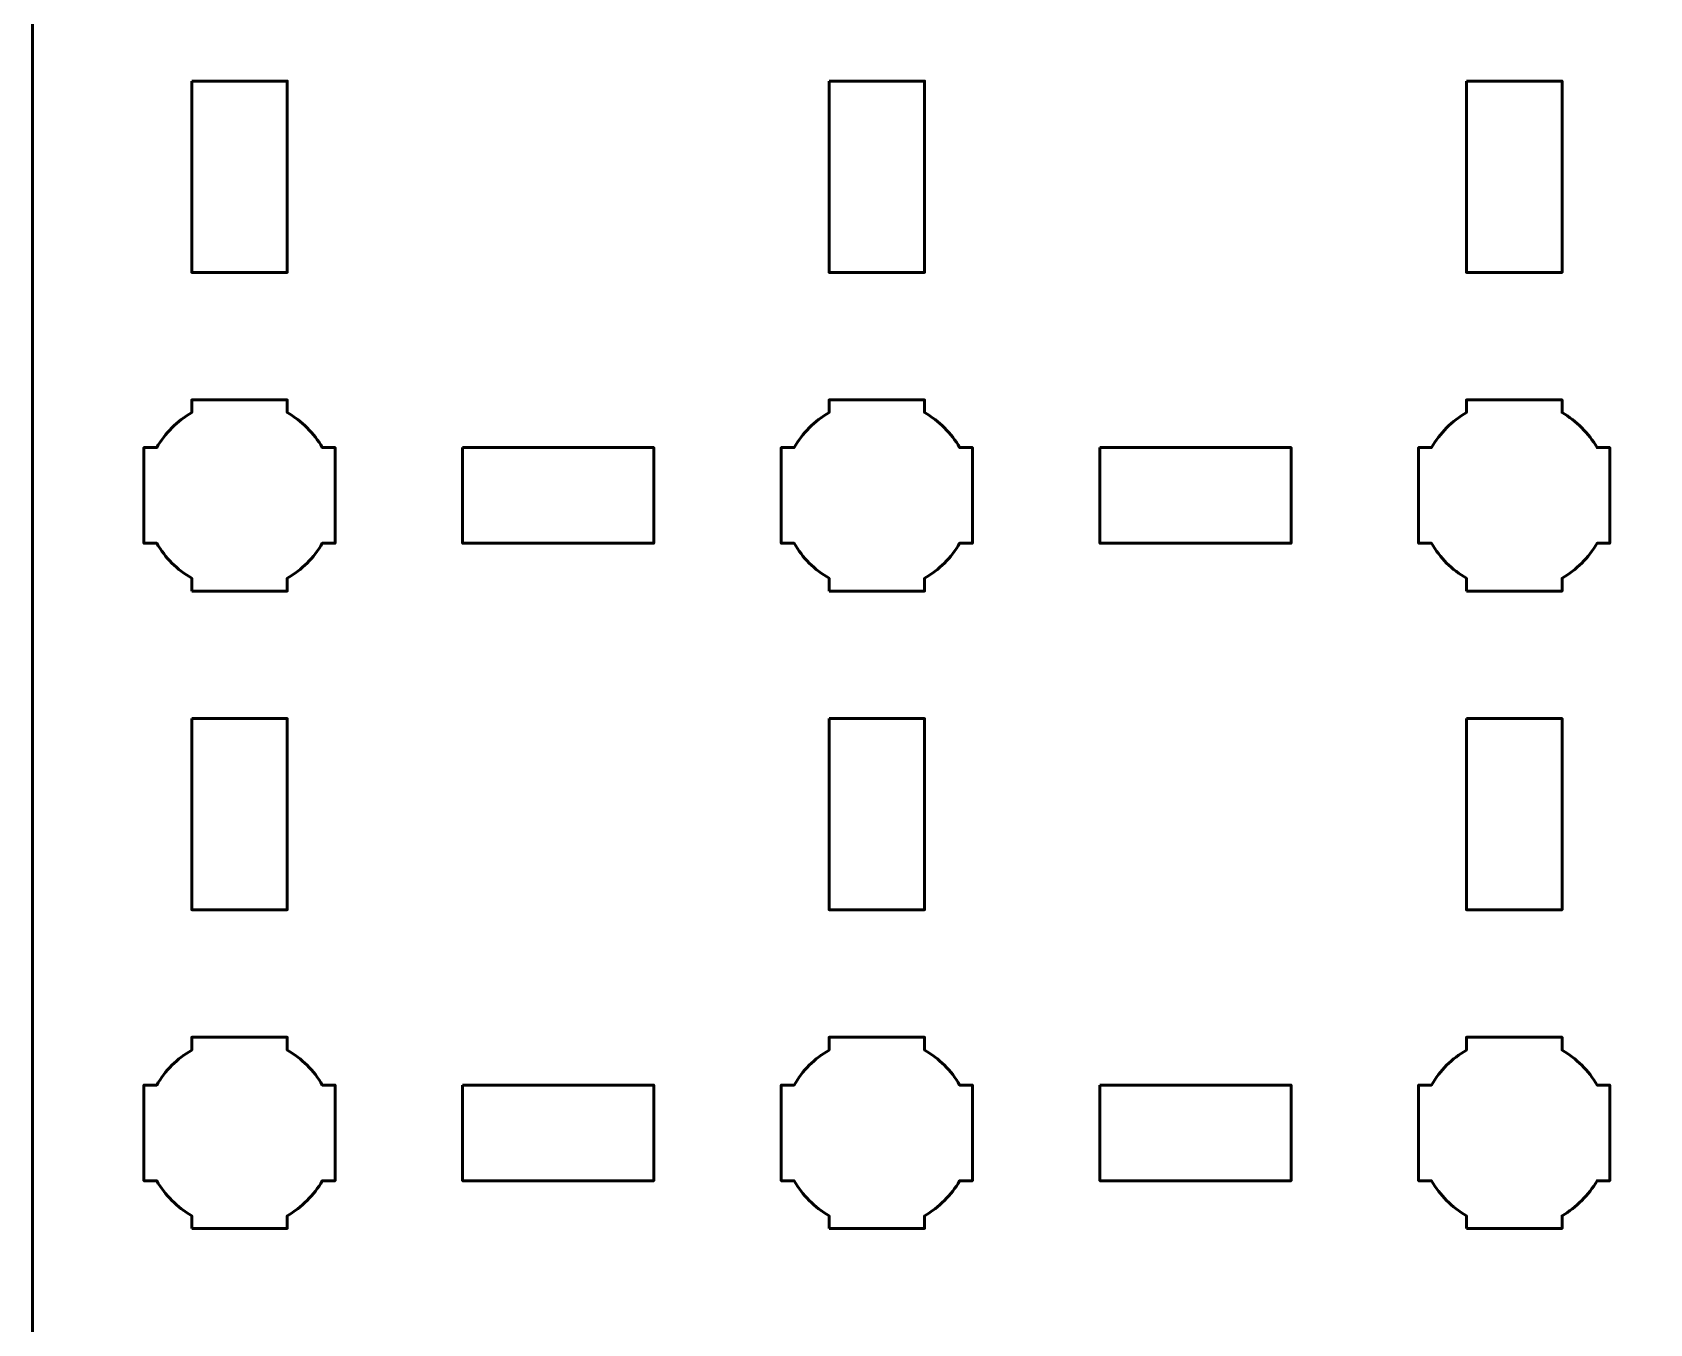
# Model space of a CAD drawing. Header units: centimetres. Extents: x -19.6 to 19.7, y -7.7 to 7.7.
# Drawn here: x -19.65 to -14.57, y -3.6 to 0.45 of the extents above; entities that cross this region are included whole.
import ezdxf

# ---------------------------------------------------------------- set-up
doc = ezdxf.new("R2010")
doc.units = ezdxf.units.CM
doc.header["$MEASUREMENT"] = 0
doc.layers.add('Layer 1', color=7, linetype='Continuous')

msp = doc.modelspace()

# ---------------------------------------------------------------- linework, layer by layer
at = {"layer": 'Layer 1', "lineweight": 53}
for points, knots in [([(-19.14991, 7.65004), (-19.14991, 7.65004), (19.15005, 7.65004), (19.15005, 7.65004), (19.15005, 7.65004), (19.42701, 7.65004), (19.65001, 7.42694), (19.65001, 7.14994), (19.65001, 7.14994), (19.65001, 7.14994), (19.65001, -7.14994), (19.65001, -7.14994), (19.65001, -7.14994), (19.65001, -7.42708), (19.42701, -7.65004), (19.15005, -7.65004), (19.15005, -7.65004), (19.15005, -7.65004), (-19.14991, -7.65004), (-19.14991, -7.65004), (-19.14991, -7.65004), (-19.42691, -7.65004), (-19.65, -7.42708), (-19.65, -7.14994), (-19.65, -7.14994), (-19.65, -7.14994), (-19.65, 7.14994), (-19.65, 7.14994), (-19.65, 7.14994), (-19.65, 7.42694), (-19.42691, 7.65004), (-19.14991, 7.65004)], [0, 0, 0, 0, 0.125, 0.125, 0.125, 0.125, 0.25, 0.25, 0.25, 0.25, 0.375, 0.375, 0.375, 0.375, 0.5, 0.5, 0.5, 0.5, 0.625, 0.625, 0.625, 0.625, 0.75, 0.75, 0.75, 0.75, 0.875, 0.875, 0.875, 0.875, 1, 1, 1, 1]), ([(-19.14991, 0.29998), (-19.14991, 0.29998), (-18.8499, 0.29998), (-18.8499, 0.29998), (-18.8499, 0.29998), (-18.8499, 0.29998), (-18.8499, -0.30002), (-18.8499, -0.30002), (-18.8499, -0.30002), (-18.8499, -0.30002), (-19.14991, -0.30002), (-19.14991, -0.30002), (-19.14991, -0.30002), (-19.14991, -0.30002), (-19.14991, 0.29998), (-19.14991, 0.29998)], [0, 0, 0, 0, 0.25, 0.25, 0.25, 0.25, 0.5, 0.5, 0.5, 0.5, 0.75, 0.75, 0.75, 0.75, 1, 1, 1, 1]), ([(-17.14997, 0.29998), (-17.14997, 0.29998), (-16.84997, 0.29998), (-16.84997, 0.29998), (-16.84997, 0.29998), (-16.84997, 0.29998), (-16.84997, -0.30002), (-16.84997, -0.30002), (-16.84997, -0.30002), (-16.84997, -0.30002), (-17.14997, -0.30002), (-17.14997, -0.30002), (-17.14997, -0.30002), (-17.14997, -0.30002), (-17.14997, 0.29998), (-17.14997, 0.29998)], [0, 0, 0, 0, 0.25, 0.25, 0.25, 0.25, 0.5, 0.5, 0.5, 0.5, 0.75, 0.75, 0.75, 0.75, 1, 1, 1, 1]), ([(-15.15004, 0.29998), (-15.15004, 0.29998), (-14.85004, 0.29998), (-14.85004, 0.29998), (-14.85004, 0.29998), (-14.85004, 0.29998), (-14.85004, -0.30002), (-14.85004, -0.30002), (-14.85004, -0.30002), (-14.85004, -0.30002), (-15.15004, -0.30002), (-15.15004, -0.30002), (-15.15004, -0.30002), (-15.15004, -0.30002), (-15.15004, 0.29998), (-15.15004, 0.29998)], [0, 0, 0, 0, 0.25, 0.25, 0.25, 0.25, 0.5, 0.5, 0.5, 0.5, 0.75, 0.75, 0.75, 0.75, 1, 1, 1, 1]), ([(-19.14991, -1.30004), (-19.14991, -1.30004), (-19.14991, -1.25979), (-19.14991, -1.25979), (-19.14991, -1.25979), (-19.19552, -1.23347), (-19.23344, -1.19558), (-19.25976, -1.14997), (-19.25976, -1.14997), (-19.25976, -1.14997), (-19.29998, -1.14997), (-19.29998, -1.14997), (-19.29998, -1.14997), (-19.29998, -1.14997), (-19.29998, -1.00004), (-19.29998, -1.00004), (-19.29998, -1.00004), (-19.29998, -1.00004), (-19.29998, -0.84996), (-19.29998, -0.84996), (-19.29998, -0.84996), (-19.29998, -0.84996), (-19.25976, -0.84996), (-19.25976, -0.84996), (-19.25976, -0.84996), (-19.23344, -0.80449), (-19.19552, -0.76646), (-19.14991, -0.74015), (-19.14991, -0.74015), (-19.14991, -0.74015), (-19.14991, -0.70003), (-19.14991, -0.70003), (-19.14991, -0.70003), (-19.14991, -0.70003), (-18.99997, -0.70003), (-18.99997, -0.70003), (-18.99997, -0.70003), (-18.99997, -0.70003), (-18.8499, -0.70003), (-18.8499, -0.70003), (-18.8499, -0.70003), (-18.8499, -0.70003), (-18.8499, -0.74015), (-18.8499, -0.74015), (-18.8499, -0.74015), (-18.80443, -0.76646), (-18.7664, -0.80449), (-18.74008, -0.84996), (-18.74008, -0.84996), (-18.74008, -0.84996), (-18.69997, -0.84996), (-18.69997, -0.84996), (-18.69997, -0.84996), (-18.69997, -0.84996), (-18.69997, -1.00004), (-18.69997, -1.00004), (-18.69997, -1.00004), (-18.69997, -1.00004), (-18.69997, -1.14997), (-18.69997, -1.14997), (-18.69997, -1.14997), (-18.69997, -1.14997), (-18.74008, -1.14997), (-18.74008, -1.14997), (-18.74008, -1.14997), (-18.7664, -1.19558), (-18.80443, -1.23347), (-18.8499, -1.25979), (-18.8499, -1.25979), (-18.8499, -1.25979), (-18.8499, -1.30004), (-18.8499, -1.30004), (-18.8499, -1.30004), (-18.8499, -1.30004), (-18.99997, -1.30004), (-18.99997, -1.30004), (-18.99997, -1.30004), (-18.99997, -1.30004), (-19.14991, -1.30004), (-19.14991, -1.30004)], [0, 0, 0, 0, 0.05, 0.05, 0.05, 0.05, 0.1, 0.1, 0.1, 0.1, 0.15, 0.15, 0.15, 0.15, 0.2, 0.2, 0.2, 0.2, 0.25, 0.25, 0.25, 0.25, 0.3, 0.3, 0.3, 0.3, 0.35, 0.35, 0.35, 0.35, 0.4, 0.4, 0.4, 0.4, 0.45, 0.45, 0.45, 0.45, 0.5, 0.5, 0.5, 0.5, 0.55, 0.55, 0.55, 0.55, 0.6, 0.6, 0.6, 0.6, 0.65, 0.65, 0.65, 0.65, 0.7, 0.7, 0.7, 0.7, 0.75, 0.75, 0.75, 0.75, 0.8, 0.8, 0.8, 0.8, 0.85, 0.85, 0.85, 0.85, 0.9, 0.9, 0.9, 0.9, 0.95, 0.95, 0.95, 0.95, 1, 1, 1, 1]), ([(-17.14997, -1.30004), (-17.14997, -1.30004), (-17.14997, -1.25979), (-17.14997, -1.25979), (-17.14997, -1.25979), (-17.19545, -1.23347), (-17.23348, -1.19558), (-17.25979, -1.14997), (-17.25979, -1.14997), (-17.25979, -1.14997), (-17.2999, -1.14997), (-17.2999, -1.14997), (-17.2999, -1.14997), (-17.2999, -1.14997), (-17.2999, -1.00004), (-17.2999, -1.00004), (-17.2999, -1.00004), (-17.2999, -1.00004), (-17.2999, -0.84996), (-17.2999, -0.84996), (-17.2999, -0.84996), (-17.2999, -0.84996), (-17.25979, -0.84996), (-17.25979, -0.84996), (-17.25979, -0.84996), (-17.23348, -0.80449), (-17.19545, -0.76646), (-17.14997, -0.74015), (-17.14997, -0.74015), (-17.14997, -0.74015), (-17.14997, -0.70003), (-17.14997, -0.70003), (-17.14997, -0.70003), (-17.14997, -0.70003), (-16.9999, -0.70003), (-16.9999, -0.70003), (-16.9999, -0.70003), (-16.9999, -0.70003), (-16.84997, -0.70003), (-16.84997, -0.70003), (-16.84997, -0.70003), (-16.84997, -0.70003), (-16.84997, -0.74015), (-16.84997, -0.74015), (-16.84997, -0.74015), (-16.8045, -0.76646), (-16.76647, -0.80449), (-16.74015, -0.84996), (-16.74015, -0.84996), (-16.74015, -0.84996), (-16.6999, -0.84996), (-16.6999, -0.84996), (-16.6999, -0.84996), (-16.6999, -0.84996), (-16.6999, -1.00004), (-16.6999, -1.00004), (-16.6999, -1.00004), (-16.6999, -1.00004), (-16.6999, -1.14997), (-16.6999, -1.14997), (-16.6999, -1.14997), (-16.6999, -1.14997), (-16.74015, -1.14997), (-16.74015, -1.14997), (-16.74015, -1.14997), (-16.76647, -1.19558), (-16.8045, -1.23347), (-16.84997, -1.25979), (-16.84997, -1.25979), (-16.84997, -1.25979), (-16.84997, -1.30004), (-16.84997, -1.30004), (-16.84997, -1.30004), (-16.84997, -1.30004), (-16.9999, -1.30004), (-16.9999, -1.30004), (-16.9999, -1.30004), (-16.9999, -1.30004), (-17.14997, -1.30004), (-17.14997, -1.30004)], [0, 0, 0, 0, 0.05, 0.05, 0.05, 0.05, 0.1, 0.1, 0.1, 0.1, 0.15, 0.15, 0.15, 0.15, 0.2, 0.2, 0.2, 0.2, 0.25, 0.25, 0.25, 0.25, 0.3, 0.3, 0.3, 0.3, 0.35, 0.35, 0.35, 0.35, 0.4, 0.4, 0.4, 0.4, 0.45, 0.45, 0.45, 0.45, 0.5, 0.5, 0.5, 0.5, 0.55, 0.55, 0.55, 0.55, 0.6, 0.6, 0.6, 0.6, 0.65, 0.65, 0.65, 0.65, 0.7, 0.7, 0.7, 0.7, 0.75, 0.75, 0.75, 0.75, 0.8, 0.8, 0.8, 0.8, 0.85, 0.85, 0.85, 0.85, 0.9, 0.9, 0.9, 0.9, 0.95, 0.95, 0.95, 0.95, 1, 1, 1, 1]), ([(-15.15004, -1.30004), (-15.15004, -1.30004), (-15.15004, -1.25979), (-15.15004, -1.25979), (-15.15004, -1.25979), (-15.19551, -1.23347), (-15.2334, -1.19558), (-15.25986, -1.14997), (-15.25986, -1.14997), (-15.25986, -1.14997), (-15.29997, -1.14997), (-15.29997, -1.14997), (-15.29997, -1.14997), (-15.29997, -1.14997), (-15.29997, -1.00004), (-15.29997, -1.00004), (-15.29997, -1.00004), (-15.29997, -1.00004), (-15.29997, -0.84996), (-15.29997, -0.84996), (-15.29997, -0.84996), (-15.29997, -0.84996), (-15.25986, -0.84996), (-15.25986, -0.84996), (-15.25986, -0.84996), (-15.2334, -0.80449), (-15.19551, -0.76646), (-15.15004, -0.74015), (-15.15004, -0.74015), (-15.15004, -0.74015), (-15.15004, -0.70003), (-15.15004, -0.70003), (-15.15004, -0.70003), (-15.15004, -0.70003), (-14.99997, -0.70003), (-14.99997, -0.70003), (-14.99997, -0.70003), (-14.99997, -0.70003), (-14.85004, -0.70003), (-14.85004, -0.70003), (-14.85004, -0.70003), (-14.85004, -0.70003), (-14.85004, -0.74015), (-14.85004, -0.74015), (-14.85004, -0.74015), (-14.80442, -0.76646), (-14.7665, -0.80449), (-14.74018, -0.84996), (-14.74018, -0.84996), (-14.74018, -0.84996), (-14.69997, -0.84996), (-14.69997, -0.84996), (-14.69997, -0.84996), (-14.69997, -0.84996), (-14.69997, -1.00004), (-14.69997, -1.00004), (-14.69997, -1.00004), (-14.69997, -1.00004), (-14.69997, -1.14997), (-14.69997, -1.14997), (-14.69997, -1.14997), (-14.69997, -1.14997), (-14.74018, -1.14997), (-14.74018, -1.14997), (-14.74018, -1.14997), (-14.7665, -1.19558), (-14.80442, -1.23347), (-14.85004, -1.25979), (-14.85004, -1.25979), (-14.85004, -1.25979), (-14.85004, -1.30004), (-14.85004, -1.30004), (-14.85004, -1.30004), (-14.85004, -1.30004), (-14.99997, -1.30004), (-14.99997, -1.30004), (-14.99997, -1.30004), (-14.99997, -1.30004), (-15.15004, -1.30004), (-15.15004, -1.30004)], [0, 0, 0, 0, 0.05, 0.05, 0.05, 0.05, 0.1, 0.1, 0.1, 0.1, 0.15, 0.15, 0.15, 0.15, 0.2, 0.2, 0.2, 0.2, 0.25, 0.25, 0.25, 0.25, 0.3, 0.3, 0.3, 0.3, 0.35, 0.35, 0.35, 0.35, 0.4, 0.4, 0.4, 0.4, 0.45, 0.45, 0.45, 0.45, 0.5, 0.5, 0.5, 0.5, 0.55, 0.55, 0.55, 0.55, 0.6, 0.6, 0.6, 0.6, 0.65, 0.65, 0.65, 0.65, 0.7, 0.7, 0.7, 0.7, 0.75, 0.75, 0.75, 0.75, 0.8, 0.8, 0.8, 0.8, 0.85, 0.85, 0.85, 0.85, 0.9, 0.9, 0.9, 0.9, 0.95, 0.95, 0.95, 0.95, 1, 1, 1, 1]), ([(-18.29996, -0.84996), (-18.29996, -0.84996), (-17.69995, -0.84996), (-17.69995, -0.84996), (-17.69995, -0.84996), (-17.69995, -0.84996), (-17.69995, -1.14997), (-17.69995, -1.14997), (-17.69995, -1.14997), (-17.69995, -1.14997), (-18.29996, -1.14997), (-18.29996, -1.14997), (-18.29996, -1.14997), (-18.29996, -1.14997), (-18.29996, -0.84996), (-18.29996, -0.84996)], [0, 0, 0, 0, 0.25, 0.25, 0.25, 0.25, 0.5, 0.5, 0.5, 0.5, 0.75, 0.75, 0.75, 0.75, 1, 1, 1, 1]), ([(-16.29999, -0.84996), (-16.29999, -0.84996), (-15.69999, -0.84996), (-15.69999, -0.84996), (-15.69999, -0.84996), (-15.69999, -0.84996), (-15.69999, -1.14997), (-15.69999, -1.14997), (-15.69999, -1.14997), (-15.69999, -1.14997), (-16.29999, -1.14997), (-16.29999, -1.14997), (-16.29999, -1.14997), (-16.29999, -1.14997), (-16.29999, -0.84996), (-16.29999, -0.84996)], [0, 0, 0, 0, 0.25, 0.25, 0.25, 0.25, 0.5, 0.5, 0.5, 0.5, 0.75, 0.75, 0.75, 0.75, 1, 1, 1, 1]), ([(-19.14991, -1.69995), (-19.14991, -1.69995), (-18.8499, -1.69995), (-18.8499, -1.69995), (-18.8499, -1.69995), (-18.8499, -1.69995), (-18.8499, -2.29995), (-18.8499, -2.29995), (-18.8499, -2.29995), (-18.8499, -2.29995), (-19.14991, -2.29995), (-19.14991, -2.29995), (-19.14991, -2.29995), (-19.14991, -2.29995), (-19.14991, -1.69995), (-19.14991, -1.69995)], [0, 0, 0, 0, 0.25, 0.25, 0.25, 0.25, 0.5, 0.5, 0.5, 0.5, 0.75, 0.75, 0.75, 0.75, 1, 1, 1, 1]), ([(-17.14997, -1.69995), (-17.14997, -1.69995), (-16.84997, -1.69995), (-16.84997, -1.69995), (-16.84997, -1.69995), (-16.84997, -1.69995), (-16.84997, -2.29995), (-16.84997, -2.29995), (-16.84997, -2.29995), (-16.84997, -2.29995), (-17.14997, -2.29995), (-17.14997, -2.29995), (-17.14997, -2.29995), (-17.14997, -2.29995), (-17.14997, -1.69995), (-17.14997, -1.69995)], [0, 0, 0, 0, 0.25, 0.25, 0.25, 0.25, 0.5, 0.5, 0.5, 0.5, 0.75, 0.75, 0.75, 0.75, 1, 1, 1, 1]), ([(-15.15004, -1.69995), (-15.15004, -1.69995), (-14.85004, -1.69995), (-14.85004, -1.69995), (-14.85004, -1.69995), (-14.85004, -1.69995), (-14.85004, -2.29995), (-14.85004, -2.29995), (-14.85004, -2.29995), (-14.85004, -2.29995), (-15.15004, -2.29995), (-15.15004, -2.29995), (-15.15004, -2.29995), (-15.15004, -2.29995), (-15.15004, -1.69995), (-15.15004, -1.69995)], [0, 0, 0, 0, 0.25, 0.25, 0.25, 0.25, 0.5, 0.5, 0.5, 0.5, 0.75, 0.75, 0.75, 0.75, 1, 1, 1, 1]), ([(-19.14991, -3.29997), (-19.14991, -3.29997), (-19.14991, -3.2599), (-19.14991, -3.2599), (-19.14991, -3.2599), (-19.19552, -3.23344), (-19.23344, -3.19551), (-19.25976, -3.14993), (-19.25976, -3.14993), (-19.25976, -3.14993), (-19.29998, -3.14993), (-19.29998, -3.14993), (-19.29998, -3.14993), (-19.29998, -3.14993), (-19.29998, -3), (-19.29998, -3), (-19.29998, -3), (-19.29998, -3), (-19.29998, -2.84993), (-19.29998, -2.84993), (-19.29998, -2.84993), (-19.29998, -2.84993), (-19.25976, -2.84993), (-19.25976, -2.84993), (-19.25976, -2.84993), (-19.23344, -2.80446), (-19.19552, -2.76654), (-19.14991, -2.74008), (-19.14991, -2.74008), (-19.14991, -2.74008), (-19.14991, -2.7), (-19.14991, -2.7), (-19.14991, -2.7), (-19.14991, -2.7), (-18.99997, -2.7), (-18.99997, -2.7), (-18.99997, -2.7), (-18.99997, -2.7), (-18.8499, -2.7), (-18.8499, -2.7), (-18.8499, -2.7), (-18.8499, -2.7), (-18.8499, -2.74008), (-18.8499, -2.74008), (-18.8499, -2.74008), (-18.80443, -2.76654), (-18.7664, -2.80446), (-18.74008, -2.84993), (-18.74008, -2.84993), (-18.74008, -2.84993), (-18.69997, -2.84993), (-18.69997, -2.84993), (-18.69997, -2.84993), (-18.69997, -2.84993), (-18.69997, -3), (-18.69997, -3), (-18.69997, -3), (-18.69997, -3), (-18.69997, -3.14993), (-18.69997, -3.14993), (-18.69997, -3.14993), (-18.69997, -3.14993), (-18.74008, -3.14993), (-18.74008, -3.14993), (-18.74008, -3.14993), (-18.7664, -3.19551), (-18.80443, -3.23344), (-18.8499, -3.2599), (-18.8499, -3.2599), (-18.8499, -3.2599), (-18.8499, -3.29997), (-18.8499, -3.29997), (-18.8499, -3.29997), (-18.8499, -3.29997), (-18.99997, -3.29997), (-18.99997, -3.29997), (-18.99997, -3.29997), (-18.99997, -3.29997), (-19.14991, -3.29997), (-19.14991, -3.29997)], [0, 0, 0, 0, 0.05, 0.05, 0.05, 0.05, 0.1, 0.1, 0.1, 0.1, 0.15, 0.15, 0.15, 0.15, 0.2, 0.2, 0.2, 0.2, 0.25, 0.25, 0.25, 0.25, 0.3, 0.3, 0.3, 0.3, 0.35, 0.35, 0.35, 0.35, 0.4, 0.4, 0.4, 0.4, 0.45, 0.45, 0.45, 0.45, 0.5, 0.5, 0.5, 0.5, 0.55, 0.55, 0.55, 0.55, 0.6, 0.6, 0.6, 0.6, 0.65, 0.65, 0.65, 0.65, 0.7, 0.7, 0.7, 0.7, 0.75, 0.75, 0.75, 0.75, 0.8, 0.8, 0.8, 0.8, 0.85, 0.85, 0.85, 0.85, 0.9, 0.9, 0.9, 0.9, 0.95, 0.95, 0.95, 0.95, 1, 1, 1, 1]), ([(-17.14997, -3.29997), (-17.14997, -3.29997), (-17.14997, -3.2599), (-17.14997, -3.2599), (-17.14997, -3.2599), (-17.19545, -3.23344), (-17.23348, -3.19551), (-17.25979, -3.14993), (-17.25979, -3.14993), (-17.25979, -3.14993), (-17.2999, -3.14993), (-17.2999, -3.14993), (-17.2999, -3.14993), (-17.2999, -3.14993), (-17.2999, -3), (-17.2999, -3), (-17.2999, -3), (-17.2999, -3), (-17.2999, -2.84993), (-17.2999, -2.84993), (-17.2999, -2.84993), (-17.2999, -2.84993), (-17.25979, -2.84993), (-17.25979, -2.84993), (-17.25979, -2.84993), (-17.23348, -2.80446), (-17.19545, -2.76654), (-17.14997, -2.74008), (-17.14997, -2.74008), (-17.14997, -2.74008), (-17.14997, -2.7), (-17.14997, -2.7), (-17.14997, -2.7), (-17.14997, -2.7), (-16.9999, -2.7), (-16.9999, -2.7), (-16.9999, -2.7), (-16.9999, -2.7), (-16.84997, -2.7), (-16.84997, -2.7), (-16.84997, -2.7), (-16.84997, -2.7), (-16.84997, -2.74008), (-16.84997, -2.74008), (-16.84997, -2.74008), (-16.8045, -2.76654), (-16.76647, -2.80446), (-16.74015, -2.84993), (-16.74015, -2.84993), (-16.74015, -2.84993), (-16.6999, -2.84993), (-16.6999, -2.84993), (-16.6999, -2.84993), (-16.6999, -2.84993), (-16.6999, -3), (-16.6999, -3), (-16.6999, -3), (-16.6999, -3), (-16.6999, -3.14993), (-16.6999, -3.14993), (-16.6999, -3.14993), (-16.6999, -3.14993), (-16.74015, -3.14993), (-16.74015, -3.14993), (-16.74015, -3.14993), (-16.76647, -3.19551), (-16.8045, -3.23344), (-16.84997, -3.2599), (-16.84997, -3.2599), (-16.84997, -3.2599), (-16.84997, -3.29997), (-16.84997, -3.29997), (-16.84997, -3.29997), (-16.84997, -3.29997), (-16.9999, -3.29997), (-16.9999, -3.29997), (-16.9999, -3.29997), (-16.9999, -3.29997), (-17.14997, -3.29997), (-17.14997, -3.29997)], [0, 0, 0, 0, 0.05, 0.05, 0.05, 0.05, 0.1, 0.1, 0.1, 0.1, 0.15, 0.15, 0.15, 0.15, 0.2, 0.2, 0.2, 0.2, 0.25, 0.25, 0.25, 0.25, 0.3, 0.3, 0.3, 0.3, 0.35, 0.35, 0.35, 0.35, 0.4, 0.4, 0.4, 0.4, 0.45, 0.45, 0.45, 0.45, 0.5, 0.5, 0.5, 0.5, 0.55, 0.55, 0.55, 0.55, 0.6, 0.6, 0.6, 0.6, 0.65, 0.65, 0.65, 0.65, 0.7, 0.7, 0.7, 0.7, 0.75, 0.75, 0.75, 0.75, 0.8, 0.8, 0.8, 0.8, 0.85, 0.85, 0.85, 0.85, 0.9, 0.9, 0.9, 0.9, 0.95, 0.95, 0.95, 0.95, 1, 1, 1, 1]), ([(-15.15004, -3.29997), (-15.15004, -3.29997), (-15.15004, -3.2599), (-15.15004, -3.2599), (-15.15004, -3.2599), (-15.19551, -3.23344), (-15.2334, -3.19551), (-15.25986, -3.14993), (-15.25986, -3.14993), (-15.25986, -3.14993), (-15.29997, -3.14993), (-15.29997, -3.14993), (-15.29997, -3.14993), (-15.29997, -3.14993), (-15.29997, -3), (-15.29997, -3), (-15.29997, -3), (-15.29997, -3), (-15.29997, -2.84993), (-15.29997, -2.84993), (-15.29997, -2.84993), (-15.29997, -2.84993), (-15.25986, -2.84993), (-15.25986, -2.84993), (-15.25986, -2.84993), (-15.2334, -2.80446), (-15.19551, -2.76654), (-15.15004, -2.74008), (-15.15004, -2.74008), (-15.15004, -2.74008), (-15.15004, -2.7), (-15.15004, -2.7), (-15.15004, -2.7), (-15.15004, -2.7), (-14.99997, -2.7), (-14.99997, -2.7), (-14.99997, -2.7), (-14.99997, -2.7), (-14.85004, -2.7), (-14.85004, -2.7), (-14.85004, -2.7), (-14.85004, -2.7), (-14.85004, -2.74008), (-14.85004, -2.74008), (-14.85004, -2.74008), (-14.80442, -2.76654), (-14.7665, -2.80446), (-14.74018, -2.84993), (-14.74018, -2.84993), (-14.74018, -2.84993), (-14.69997, -2.84993), (-14.69997, -2.84993), (-14.69997, -2.84993), (-14.69997, -2.84993), (-14.69997, -3), (-14.69997, -3), (-14.69997, -3), (-14.69997, -3), (-14.69997, -3.14993), (-14.69997, -3.14993), (-14.69997, -3.14993), (-14.69997, -3.14993), (-14.74018, -3.14993), (-14.74018, -3.14993), (-14.74018, -3.14993), (-14.7665, -3.19551), (-14.80442, -3.23344), (-14.85004, -3.2599), (-14.85004, -3.2599), (-14.85004, -3.2599), (-14.85004, -3.29997), (-14.85004, -3.29997), (-14.85004, -3.29997), (-14.85004, -3.29997), (-14.99997, -3.29997), (-14.99997, -3.29997), (-14.99997, -3.29997), (-14.99997, -3.29997), (-15.15004, -3.29997), (-15.15004, -3.29997)], [0, 0, 0, 0, 0.05, 0.05, 0.05, 0.05, 0.1, 0.1, 0.1, 0.1, 0.15, 0.15, 0.15, 0.15, 0.2, 0.2, 0.2, 0.2, 0.25, 0.25, 0.25, 0.25, 0.3, 0.3, 0.3, 0.3, 0.35, 0.35, 0.35, 0.35, 0.4, 0.4, 0.4, 0.4, 0.45, 0.45, 0.45, 0.45, 0.5, 0.5, 0.5, 0.5, 0.55, 0.55, 0.55, 0.55, 0.6, 0.6, 0.6, 0.6, 0.65, 0.65, 0.65, 0.65, 0.7, 0.7, 0.7, 0.7, 0.75, 0.75, 0.75, 0.75, 0.8, 0.8, 0.8, 0.8, 0.85, 0.85, 0.85, 0.85, 0.9, 0.9, 0.9, 0.9, 0.95, 0.95, 0.95, 0.95, 1, 1, 1, 1]), ([(-18.29996, -2.85007), (-18.29996, -2.85007), (-17.69995, -2.85007), (-17.69995, -2.85007), (-17.69995, -2.85007), (-17.69995, -2.85007), (-17.69995, -3.15008), (-17.69995, -3.15008), (-17.69995, -3.15008), (-17.69995, -3.15008), (-18.29996, -3.15008), (-18.29996, -3.15008), (-18.29996, -3.15008), (-18.29996, -3.15008), (-18.29996, -2.85007), (-18.29996, -2.85007)], [0, 0, 0, 0, 0.25, 0.25, 0.25, 0.25, 0.5, 0.5, 0.5, 0.5, 0.75, 0.75, 0.75, 0.75, 1, 1, 1, 1]), ([(-16.29999, -2.85007), (-16.29999, -2.85007), (-15.69999, -2.85007), (-15.69999, -2.85007), (-15.69999, -2.85007), (-15.69999, -2.85007), (-15.69999, -3.15008), (-15.69999, -3.15008), (-15.69999, -3.15008), (-15.69999, -3.15008), (-16.29999, -3.15008), (-16.29999, -3.15008), (-16.29999, -3.15008), (-16.29999, -3.15008), (-16.29999, -2.85007), (-16.29999, -2.85007)], [0, 0, 0, 0, 0.25, 0.25, 0.25, 0.25, 0.5, 0.5, 0.5, 0.5, 0.75, 0.75, 0.75, 0.75, 1, 1, 1, 1])]:
    msp.add_open_spline(points, degree=3, knots=knots, dxfattribs=at)

doc.saveas('drawing.dxf')
